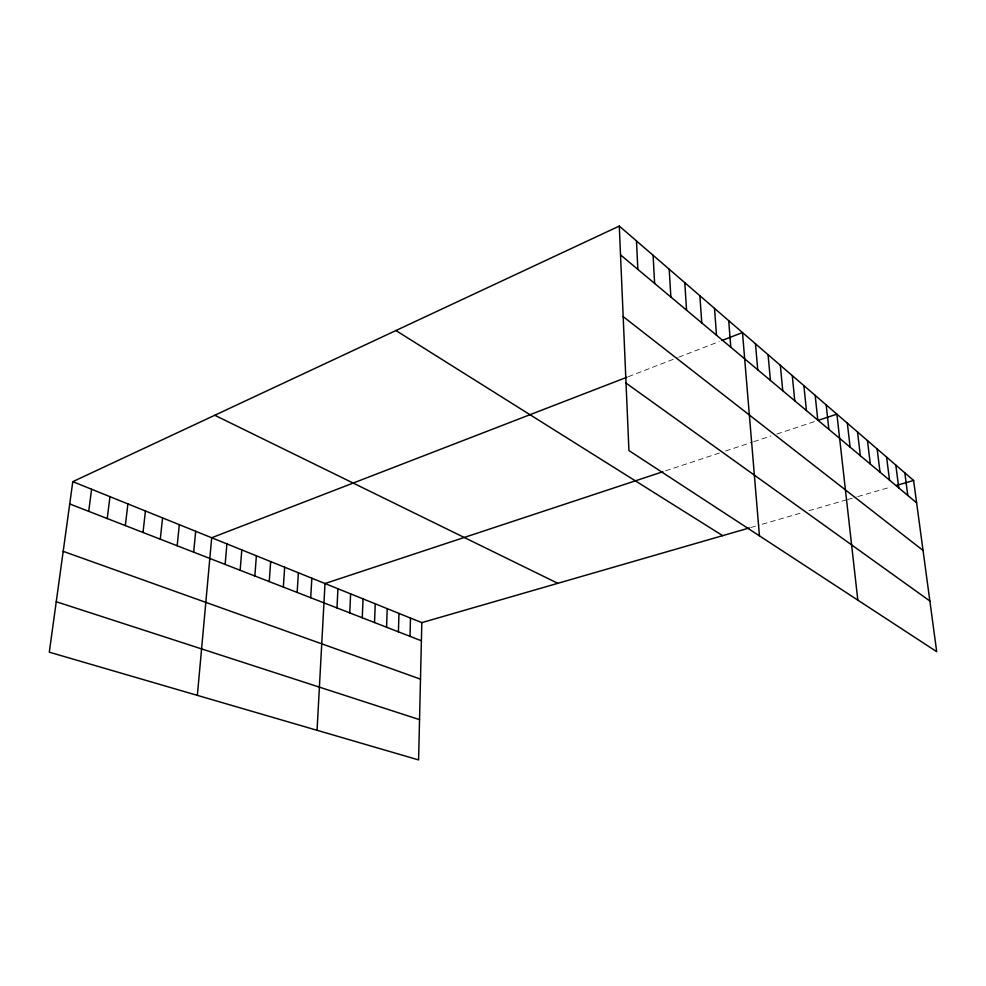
<?xml version="1.0" encoding="UTF-8"?>
<svg xmlns="http://www.w3.org/2000/svg" width="986" height="986" viewBox="0 0 986 986"><rect width="100%" height="100%" fill="white"/><g stroke="black" fill="none" stroke-linecap="round" stroke-linejoin="round"><path stroke-width="0.74" stroke-dasharray="4.93 3.7" d="M628.353 376.677L677.32 357.745M678.688 357.215L719.188 341.563M665.599 470.84L719.99 452.845M725.573 450.996L752.33 442.147M753.748 441.679L771.015 435.972M776.857 434.037L815.323 421.305M750.765 527.535L759.319 525.057M762.166 524.232L801.877 512.757M808.902 510.723L846.037 499.988M847.504 499.569L856.329 497.018M857.795 496.587L890.605 487.096"/><path stroke-width="1.48" d="M72.791 481.649L421.823 622.634L418.594 759.923L49.3 652.177L72.791 481.649L619.282 226.077L913.603 480.453L936.7 651.672L628.932 450.577L619.282 226.077M410.003 636.352L410.496 618.062M398.406 631.829L398.973 613.403M386.574 627.232L387.215 608.658M374.532 622.548L375.247 603.814M362.256 617.766L363.045 598.896M349.747 612.898L350.622 593.868M336.978 607.931L337.939 588.753M317.061 730.293L325.01 583.527L662.814 471.764M310.701 597.713L311.835 578.203M297.156 592.438L298.388 572.78M283.339 587.064L284.671 567.233M269.24 581.58L270.669 561.576M254.844 575.984L256.385 555.808M240.153 570.265L241.804 549.917M225.141 564.423L226.916 543.902M197.348 695.376L211.707 537.752L626.96 377.219M193.675 552.185L195.684 531.294M177.172 545.751L179.316 524.675M160.287 539.182L162.567 517.909M143.007 532.465L145.435 510.995M125.333 525.587L127.909 503.908M107.227 518.55L109.976 496.661M88.703 511.34L91.599 489.241M721.925 340.503L742.483 332.553L759.43 535.854M818.195 420.356L836.904 414.169L857.82 600.129M421.823 622.634L749.348 527.941M896.36 485.445L913.603 480.453M56.251 601.731L419.543 719.644M63.19 551.347L420.492 679.144M69.723 503.957L421.392 640.777M214.763 415.254L557.805 583.318M395.928 330.532L722.664 535.657M626.036 383.098L929.86 601.004M623.177 316.617L923.044 550.434M620.514 254.869L916.623 502.848M904.815 472.861L907.798 495.453M895.806 465.072L898.776 487.897M886.587 457.11L889.52 480.145M877.146 448.938L880.03 472.208M867.458 440.569L870.318 464.061M857.537 431.991L860.347 455.717M847.344 423.191L850.117 447.151M826.182 404.901L828.856 429.341M815.175 395.386L817.801 420.085M803.886 385.625L806.437 410.57M792.276 375.592L794.765 400.797M780.345 365.276L782.761 390.739M768.069 354.677L770.423 380.411M755.461 343.781L757.741 369.787M728.703 320.66L730.811 347.232M714.517 308.384L716.514 335.265M699.875 295.738L701.773 322.915M684.777 282.686L686.564 310.183M669.198 269.215L670.862 297.02M653.102 255.312L654.63 283.438M636.475 240.941L637.856 269.4"/></g></svg>
